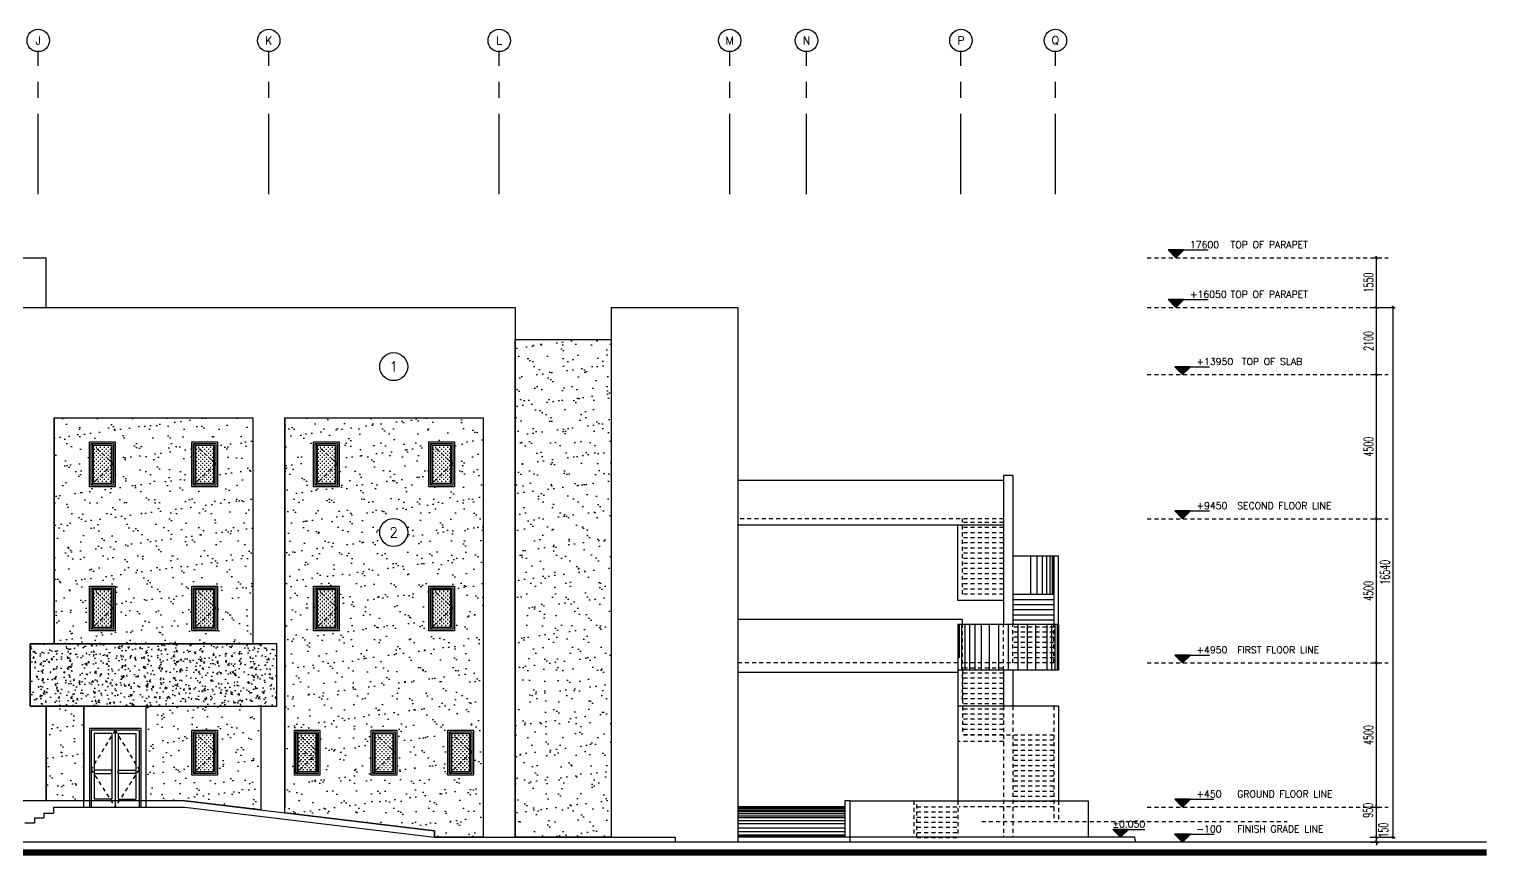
# Model space of a CAD drawing. Extents: x 417563 to 417775, y 43368 to 43436.
# Drawn here: x 417619.31 to 417664.94, y 43371.92 to 43397.72 of the extents above; entities that cross this region are included whole.
import ezdxf
from ezdxf.enums import TextEntityAlignment as Align

# ---------------------------------------------------------------- set-up
doc = ezdxf.new("R2010")
doc.units = 0
doc.header["$MEASUREMENT"] = 0
doc.header["$PDMODE"] = 3
doc.header["$PDSIZE"] = 0.1
doc.linetypes.add('CENTERX2', pattern=[4, 2.5, -0.5, 0.5, -0.5])
doc.linetypes.add('HIDDEN2', pattern=[0.1875, 0.125, -0.0625])
doc.layers.get('0').update_dxf_attribs({"linetype": 'CONTINUOUS'})
doc.layers.get('DEFPOINTS').update_dxf_attribs({"linetype": 'CONTINUOUS'})
for name, color, linetype in [('AX-CR', 2, 'CONTINUOUS'), ('AX-TXT', 2, 'CONTINUOUS'), ('AXES', 11, 'CENTERX2'), ('DIM-OUT', 4, 'CONTINUOUS'), ('DOOR', 7, 'CONTINUOUS'), ('EL', 2, 'CONTINUOUS'), ('EL-LEVS', 4, 'CONTINUOUS'), ('EL-LEVT', 4, 'CONTINUOUS'), ('HAT', 11, 'CONTINUOUS'), ('HATCH', 4, 'CONTINUOUS'), ('ROOF', 7, 'CONTINUOUS'), ('WALL', 2, 'CONTINUOUS'), ('WIN', 4, 'CONTINUOUS')]:
    doc.layers.add(name, color=color, linetype=linetype)
doc.styles.add('ROMANS', font='ROMANS.shx', dxfattribs={"width": 0.6})
doc.styles.add('S', font='ROMANS.SHX')
doc.dimstyles.new('STANDARD in', dxfattribs={"dimtxt": 0.3, "dimasz": 0.1, "dimexe": 0.07, "dimexo": 0.05, "dimgap": 0.1, "dimtad": 1, "dimdec": 0, "dimlfac": 1000, "dimzin": 0, "dimdsep": 46, "dimtxsty": 'ROMANS', "dimblk": 'ARCHTICK', "dimcen": 0.05, "dimdle": 0.05, "dimclrd": 4, "dimclre": 4, "dimclrt": 2, "dimadec": 0, "dimazin": 0, "dimtfac": 1, "dimtdec": 0, "dimtmove": 2, "dimatfit": 3, "dimldrblk": 'ARCHTICK', "dimfxl": 0, "dimtolj": 1, "dimtzin": 0, "dimarcsym": 0})
pattern_1 = [(37.5, (0, 0), (-0.02204767534, 0.67438831915), [0, -0.532, 0, -0.595, 0, -0.56875]), (7.5, (0, 0), (0.6194218468, 0.9877511228), [0, -0.287, 0, -0.4795, 0, -0.18375]), (327.5, (-0.4305, 0), (1.0899496516, 0.0019806687), [0, -0.175, 0, -0.63, 0, -0.8225]), (317.5, (-0.4305, 0), (1.0521443116, 0.3071864477), [0, -0.0875, 0, -0.413, 0, -0.4725])]

# ---------------------------------------------------------------- blocks, each defined once
blk = doc.blocks.new('AXR')
at = {"layer": 'AX-CR'}
blk.add_circle((350, 0), 350, dxfattribs=at)
at = {"layer": 'AX-TXT', "style": 'ROMANS'}
blk.add_attdef('AX', text='', height=250, dxfattribs=at).set_placement((350, 0), align=Align.MIDDLE)
blk = doc.blocks.new('EL-LEV1')
at = {"layer": 'EL-LEVS'}
blk.add_lwpolyline([(0, 0), (300, 300), (-300, 300)], close=True, dxfattribs=at)
blk.add_solid([(-300, 300), (300, 300), (0, 0)], dxfattribs=at)
at = {"layer": 'EL-LEVT', "style": 'S'}
for tag, p in [('+0000', (534, 369)), ('ELEVATION', (2089, 369))]:
    blk.add_attdef(tag, p, '', height=260, dxfattribs=at)
blk = doc.blocks.new('_ARCHTICK')
at = {"color": 0, "linetype": 'ByBlock', "const_width": 0.15}
blk.add_lwpolyline([(-0.5, -0.5), (0.5, 0.5)], dxfattribs=at)
blk = doc.blocks.new('*D15')
at = {"layer": 'DEFPOINTS', "color": 0}
for p in [(417661.17, 43372.499), (417661.17, 43372.349), (417661.399, 43372.499)]:
    blk.add_point(p, dxfattribs=at)
at = {"layer": 'DIM-OUT', "color": 4, "lineweight": -2}
for p, q in [((417661.399, 43372.499), (417661.399, 43372.599)), ((417661.22, 43372.499), (417661.469, 43372.499)), ((417661.22, 43372.349), (417661.469, 43372.349)), ((417661.399, 43372.349), (417661.399, 43372.499)), ((417661.399, 43372.349), (417661.399, 43372.249))]:
    blk.add_line(p, q, dxfattribs=at)
at = {"layer": 'DIM-OUT', "color": 4, "lineweight": -2, "xscale": 0.1, "yscale": 0.1, "zscale": 0.1}
for p, rotation in [((417661.399, 43372.499), 270), ((417661.399, 43372.349), 90)]:
    blk.add_blockref('_ARCHTICK', p, dxfattribs=dict(at, rotation=rotation))
at = {"layer": 'DIM-OUT', "color": 2, "insert": (417661.613, 43372.719), "char_height": 0.3, "attachment_point": 5, "rotation": 90, "style": 'ROMANS'}
blk.add_mtext('\\A1;150', dxfattribs=at)
blk = doc.blocks.new('*D16')
at = {"layer": 'DEFPOINTS', "color": 0}
for p in [(417661.17, 43373.439), (417661.399, 43373.439), (417661.17, 43372.499)]:
    blk.add_point(p, dxfattribs=at)
at = {"layer": 'DIM-OUT', "color": 4, "lineweight": -2}
for p, q in [((417661.399, 43372.449), (417661.399, 43373.489)), ((417661.22, 43373.439), (417661.469, 43373.439)), ((417661.22, 43372.499), (417661.469, 43372.499))]:
    blk.add_line(p, q, dxfattribs=at)
at = {"layer": 'DIM-OUT', "color": 4, "lineweight": -2, "xscale": 0.1, "yscale": 0.1, "zscale": 0.1}
for p, rotation in [((417661.399, 43373.439), 90), ((417661.399, 43372.499), 270)]:
    blk.add_blockref('_ARCHTICK', p, dxfattribs=dict(at, rotation=rotation))
at = {"layer": 'DIM-OUT', "color": 2, "insert": (417661.133, 43373.34), "char_height": 0.3, "attachment_point": 5, "rotation": 90, "style": 'ROMANS'}
blk.add_mtext('\\A1;950', dxfattribs=at)
blk = doc.blocks.new('*D17')
at = {"layer": 'DEFPOINTS', "color": 0}
for p in [(417661.17, 43377.939), (417661.399, 43377.939), (417661.17, 43373.439)]:
    blk.add_point(p, dxfattribs=at)
at = {"layer": 'DIM-OUT', "color": 4, "lineweight": -2}
for p, q in [((417661.22, 43377.939), (417661.469, 43377.939)), ((417661.399, 43373.389), (417661.399, 43377.989)), ((417661.22, 43373.439), (417661.469, 43373.439))]:
    blk.add_line(p, q, dxfattribs=at)
at = {"layer": 'DIM-OUT', "color": 4, "lineweight": -2, "xscale": 0.1, "yscale": 0.1, "zscale": 0.1}
for p, rotation in [((417661.399, 43377.939), 90), ((417661.399, 43373.439), 270)]:
    blk.add_blockref('_ARCHTICK', p, dxfattribs=dict(at, rotation=rotation))
at = {"layer": 'DIM-OUT', "color": 2, "insert": (417661.149, 43375.689), "char_height": 0.3, "attachment_point": 5, "rotation": 90, "style": 'ROMANS'}
blk.add_mtext('\\A1;4500', dxfattribs=at)
blk = doc.blocks.new('*D18')
at = {"layer": 'DEFPOINTS', "color": 0}
for p in [(417661.17, 43382.439), (417661.399, 43382.439), (417661.17, 43377.939)]:
    blk.add_point(p, dxfattribs=at)
at = {"layer": 'DIM-OUT', "color": 4, "lineweight": -2}
for p, q in [((417661.22, 43382.439), (417661.469, 43382.439)), ((417661.399, 43377.889), (417661.399, 43382.489)), ((417661.22, 43377.939), (417661.469, 43377.939))]:
    blk.add_line(p, q, dxfattribs=at)
at = {"layer": 'DIM-OUT', "color": 4, "lineweight": -2, "xscale": 0.1, "yscale": 0.1, "zscale": 0.1}
for p, rotation in [((417661.399, 43382.439), 90), ((417661.399, 43377.939), 270)]:
    blk.add_blockref('_ARCHTICK', p, dxfattribs=dict(at, rotation=rotation))
at = {"layer": 'DIM-OUT', "color": 2, "insert": (417661.149, 43380.189), "char_height": 0.3, "attachment_point": 5, "rotation": 90, "style": 'ROMANS'}
blk.add_mtext('\\A1;4500', dxfattribs=at)
blk = doc.blocks.new('*D19')
at = {"layer": 'DEFPOINTS', "color": 0}
for p in [(417661.17, 43386.939), (417661.399, 43386.939), (417661.17, 43382.439)]:
    blk.add_point(p, dxfattribs=at)
at = {"layer": 'DIM-OUT', "color": 4, "lineweight": -2}
for p, q in [((417661.22, 43386.939), (417661.469, 43386.939)), ((417661.399, 43382.389), (417661.399, 43386.989)), ((417661.22, 43382.439), (417661.469, 43382.439))]:
    blk.add_line(p, q, dxfattribs=at)
at = {"layer": 'DIM-OUT', "color": 4, "lineweight": -2, "xscale": 0.1, "yscale": 0.1, "zscale": 0.1}
for p, rotation in [((417661.399, 43386.939), 90), ((417661.399, 43382.439), 270)]:
    blk.add_blockref('_ARCHTICK', p, dxfattribs=dict(at, rotation=rotation))
at = {"layer": 'DIM-OUT', "color": 2, "insert": (417661.149, 43384.689), "char_height": 0.3, "attachment_point": 5, "rotation": 90, "style": 'ROMANS'}
blk.add_mtext('\\A1;4500', dxfattribs=at)
blk = doc.blocks.new('*D20')
at = {"layer": 'DEFPOINTS', "color": 0}
for p in [(417661.17, 43389.039), (417661.399, 43389.039), (417661.17, 43386.939)]:
    blk.add_point(p, dxfattribs=at)
at = {"layer": 'DIM-OUT', "color": 4, "lineweight": -2}
for p, q in [((417661.22, 43389.039), (417661.469, 43389.039)), ((417661.399, 43386.889), (417661.399, 43389.089)), ((417661.22, 43386.939), (417661.469, 43386.939))]:
    blk.add_line(p, q, dxfattribs=at)
at = {"layer": 'DIM-OUT', "color": 4, "lineweight": -2, "xscale": 0.1, "yscale": 0.1, "zscale": 0.1}
for p, rotation in [((417661.399, 43389.039), 90), ((417661.399, 43386.939), 270)]:
    blk.add_blockref('_ARCHTICK', p, dxfattribs=dict(at, rotation=rotation))
at = {"layer": 'DIM-OUT', "color": 2, "insert": (417661.149, 43387.989), "char_height": 0.3, "attachment_point": 5, "rotation": 90, "style": 'ROMANS'}
blk.add_mtext('\\A1;2100', dxfattribs=at)
blk = doc.blocks.new('*D21')
at = {"layer": 'DEFPOINTS', "color": 0}
for p in [(417661.17, 43390.589), (417661.399, 43390.589), (417661.17, 43389.039)]:
    blk.add_point(p, dxfattribs=at)
at = {"layer": 'DIM-OUT', "color": 4, "lineweight": -2}
for p, q in [((417661.22, 43390.589), (417661.469, 43390.589)), ((417661.399, 43388.989), (417661.399, 43390.639)), ((417661.22, 43389.039), (417661.469, 43389.039))]:
    blk.add_line(p, q, dxfattribs=at)
at = {"layer": 'DIM-OUT', "color": 4, "lineweight": -2, "xscale": 0.1, "yscale": 0.1, "zscale": 0.1}
for p, rotation in [((417661.399, 43390.589), 90), ((417661.399, 43389.039), 270)]:
    blk.add_blockref('_ARCHTICK', p, dxfattribs=dict(at, rotation=rotation))
at = {"layer": 'DIM-OUT', "color": 2, "insert": (417661.149, 43389.814), "char_height": 0.3, "attachment_point": 5, "rotation": 90, "style": 'ROMANS'}
blk.add_mtext('\\A1;1550', dxfattribs=at)
blk = doc.blocks.new('*D22')
at = {"layer": 'DEFPOINTS', "color": 0}
for p in [(417661.143, 43389.039), (417661.143, 43372.499), (417661.914, 43372.499)]:
    blk.add_point(p, dxfattribs=at)
at = {"layer": 'DIM-OUT', "color": 4, "lineweight": -2}
for p, q in [((417661.193, 43389.039), (417661.984, 43389.039)), ((417661.914, 43389.089), (417661.914, 43372.449)), ((417661.193, 43372.499), (417661.984, 43372.499))]:
    blk.add_line(p, q, dxfattribs=at)
at = {"layer": 'DIM-OUT', "color": 4, "lineweight": -2, "xscale": 0.1, "yscale": 0.1, "zscale": 0.1}
for p, rotation in [((417661.914, 43389.039), 90), ((417661.914, 43372.499), 270)]:
    blk.add_blockref('_ARCHTICK', p, dxfattribs=dict(at, rotation=rotation))
at = {"layer": 'DIM-OUT', "color": 2, "insert": (417661.664, 43380.769), "char_height": 0.3, "attachment_point": 5, "rotation": 90, "style": 'ROMANS'}
blk.add_mtext('\\A1;16540', dxfattribs=at)

msp = doc.modelspace()

# ---------------------------------------------------------------- hatches: boundary and pattern name
at = {"layer": 'HAT'}
h = msp.add_hatch(dxfattribs=at)
h.set_pattern_fill('CROSS', color=256, scale=0.25, style=0)
h.set_pattern_definition([(0, (25.643144, -38.829564), (0.0625, 0.0625), [0.03125, -0.09375]), (90, (25.65877, -38.84519), (-0.0625, 0.0625), [0.03125, -0.09375])])
h.paths.add_polyline_path([(417621.8786, 43384.7248), (417621.3069, 43384.7248), (417621.3069, 43383.5531), (417621.8786, 43383.5531)])
h = msp.add_hatch(dxfattribs=at)
h.set_pattern_fill('CROSS', color=256, scale=0.25, style=0)
h.set_pattern_definition([(0, (28.843144, -38.829564), (0.0625, 0.0625), [0.03125, -0.09375]), (90, (28.85877, -38.84519), (-0.0625, 0.0625), [0.03125, -0.09375])])
h.paths.add_polyline_path([(417625.0786, 43384.7248), (417624.5069, 43384.7248), (417624.5069, 43383.5531), (417625.0786, 43383.5531)])
h = msp.add_hatch(dxfattribs=at)
h.set_pattern_fill('CROSS', color=256, scale=0.25, style=0)
h.set_pattern_definition([(0, (32.643144, -38.829564), (0.0625, 0.0625), [0.03125, -0.09375]), (90, (32.65877, -38.84519), (-0.0625, 0.0625), [0.03125, -0.09375])])
h.paths.add_polyline_path([(417628.8786, 43384.7248), (417628.3069, 43384.7248), (417628.3069, 43383.5531), (417628.8786, 43383.5531)])
h = msp.add_hatch(dxfattribs=at)
h.set_pattern_fill('CROSS', color=256, scale=0.25, style=0)
h.set_pattern_definition([(0, (36.243144, -38.829564), (0.0625, 0.0625), [0.03125, -0.09375]), (90, (36.25877, -38.84519), (-0.0625, 0.0625), [0.03125, -0.09375])])
h.paths.add_polyline_path([(417632.4786, 43384.7248), (417631.9069, 43384.7248), (417631.9069, 43383.5531), (417632.4786, 43383.5531)])
h = msp.add_hatch(dxfattribs=at)
h.set_pattern_fill('CROSS', color=256, scale=0.25, style=0)
h.set_pattern_definition([(0, (25.643144, -43.329564), (0.0625, 0.0625), [0.03125, -0.09375]), (90, (25.65877, -43.34519), (-0.0625, 0.0625), [0.03125, -0.09375])])
h.paths.add_polyline_path([(417621.8786, 43380.2248), (417621.3069, 43380.2248), (417621.3069, 43379.0531), (417621.8786, 43379.0531)])
h = msp.add_hatch(dxfattribs=at)
h.set_pattern_fill('CROSS', color=256, scale=0.25, style=0)
h.set_pattern_definition([(0, (28.843144, -43.329564), (0.0625, 0.0625), [0.03125, -0.09375]), (90, (28.85877, -43.34519), (-0.0625, 0.0625), [0.03125, -0.09375])])
h.paths.add_polyline_path([(417625.0786, 43380.2248), (417624.5069, 43380.2248), (417624.5069, 43379.0531), (417625.0786, 43379.0531)])
h = msp.add_hatch(dxfattribs=at)
h.set_pattern_fill('CROSS', color=256, scale=0.25, style=0)
h.set_pattern_definition([(0, (32.643144, -43.329564), (0.0625, 0.0625), [0.03125, -0.09375]), (90, (32.65877, -43.34519), (-0.0625, 0.0625), [0.03125, -0.09375])])
h.paths.add_polyline_path([(417628.8786, 43380.2248), (417628.3069, 43380.2248), (417628.3069, 43379.0531), (417628.8786, 43379.0531)])
h = msp.add_hatch(dxfattribs=at)
h.set_pattern_fill('CROSS', color=256, scale=0.25, style=0)
h.set_pattern_definition([(0, (36.243144, -43.329564), (0.0625, 0.0625), [0.03125, -0.09375]), (90, (36.25877, -43.34519), (-0.0625, 0.0625), [0.03125, -0.09375])])
h.paths.add_polyline_path([(417632.4786, 43380.2248), (417631.9069, 43380.2248), (417631.9069, 43379.0531), (417632.4786, 43379.0531)])
h = msp.add_hatch(dxfattribs=at)
h.set_pattern_fill('CROSS', color=256, scale=0.25, style=0)
h.set_pattern_definition([(0, (28.843144, -47.829564), (0.0625, 0.0625), [0.03125, -0.09375]), (90, (28.85877, -47.84519), (-0.0625, 0.0625), [0.03125, -0.09375])])
h.paths.add_polyline_path([(417625.0786, 43375.7248), (417624.5069, 43375.7248), (417624.5069, 43374.5531), (417625.0786, 43374.5531)])
h = msp.add_hatch(dxfattribs=at)
h.set_pattern_fill('CROSS', color=256, scale=0.25, style=0)
h.set_pattern_definition([(0, (32.043144, -47.829564), (0.0625, 0.0625), [0.03125, -0.09375]), (90, (32.05877, -47.84519), (-0.0625, 0.0625), [0.03125, -0.09375])])
h.paths.add_polyline_path([(417628.2786, 43375.7248), (417627.7069, 43375.7248), (417627.7069, 43374.5531), (417628.2786, 43374.5531)])
h = msp.add_hatch(dxfattribs=at)
h.set_pattern_fill('CROSS', color=256, scale=0.25, style=0)
h.set_pattern_definition([(0, (34.443144, -47.829564), (0.0625, 0.0625), [0.03125, -0.09375]), (90, (34.45877, -47.84519), (-0.0625, 0.0625), [0.03125, -0.09375])])
h.paths.add_polyline_path([(417630.6786, 43375.7248), (417630.1069, 43375.7248), (417630.1069, 43374.5531), (417630.6786, 43374.5531)])
h = msp.add_hatch(dxfattribs=at)
h.set_pattern_fill('CROSS', color=256, scale=0.25, style=0)
h.set_pattern_definition([(0, (36.843144, -47.829564), (0.0625, 0.0625), [0.03125, -0.09375]), (90, (36.85877, -47.84519), (-0.0625, 0.0625), [0.03125, -0.09375])])
h.paths.add_polyline_path([(417633.0786, 43375.7248), (417632.5069, 43375.7248), (417632.5069, 43374.5531), (417633.0786, 43374.5531)])
at = {"layer": 'HATCH'}
h = msp.add_hatch(dxfattribs=at)
h.set_pattern_fill('AR-SAND', color=256, scale=0.35, style=0)
h.set_pattern_definition(pattern_1)
h.paths.add_polyline_path([(417634.4927, 43388.039), (417637.4927, 43388.039), (417637.4927, 43372.499), (417634.4927, 43372.499)])
h = msp.add_hatch(dxfattribs=at)
h.set_pattern_fill('AR-SAND', color=256, scale=0.35, style=0)
h.set_pattern_definition(pattern_1)
h.paths.add_polyline_path([(417620.0927, 43385.589), (417626.2927, 43385.589), (417626.2927, 43378.539), (417620.0927, 43378.539)])
h.paths.add_polyline_path([(417624.3927, 43380.339), (417625.1927, 43380.339), (417625.1927, 43378.939), (417624.3927, 43378.939)], flags=16)
h.paths.add_polyline_path([(417624.3927, 43384.839), (417625.1927, 43384.839), (417625.1927, 43383.439), (417624.3927, 43383.439)], flags=16)
h.paths.add_polyline_path([(417621.1927, 43384.839), (417621.9927, 43384.839), (417621.9927, 43383.439), (417621.1927, 43383.439)], flags=16)
h.paths.add_polyline_path([(417621.1927, 43380.339), (417621.9927, 43380.339), (417621.9927, 43378.939), (417621.1927, 43378.939)], flags=16)
h = msp.add_hatch(dxfattribs=at)
h.set_pattern_fill('AR-SAND', color=256, scale=0.35, style=0)
h.set_pattern_definition(pattern_1)
h.paths.add_polyline_path([(417627.2927, 43385.589), (417633.4927, 43385.589), (417633.4927, 43372.499), (417631.9677, 43372.499), (417631.9677, 43372.6995), (417627.2927, 43373.2633)])
h.paths.add_polyline_path([(417632.3927, 43375.839), (417633.1927, 43375.839), (417633.1927, 43374.439), (417632.3927, 43374.439)], flags=16)
h.paths.add_polyline_path([(417629.9927, 43375.839), (417630.7927, 43375.839), (417630.7927, 43374.439), (417629.9927, 43374.439)], flags=16)
h.paths.add_polyline_path([(417628.2786, 43375.7248), (417627.7069, 43375.7248), (417627.7069, 43374.5531), (417628.2786, 43374.5531)], flags=0)
h.paths.add_polyline_path([(417627.5927, 43375.839), (417628.3927, 43375.839), (417628.3927, 43374.439), (417627.5927, 43374.439)], flags=16)
h.paths.add_polyline_path([(417628.1927, 43380.339), (417628.9927, 43380.339), (417628.9927, 43378.939), (417628.1927, 43378.939)], flags=16)
h.paths.add_polyline_path([(417631.7927, 43380.339), (417632.5927, 43380.339), (417632.5927, 43378.939), (417631.7927, 43378.939)], flags=16)
h.paths.add_polyline_path([(417631.7927, 43384.839), (417632.5927, 43384.839), (417632.5927, 43383.439), (417631.7927, 43383.439)], flags=16)
h.paths.add_polyline_path([(417628.1927, 43384.839), (417628.9927, 43384.839), (417628.9927, 43383.439), (417628.1927, 43383.439)], flags=16)
edge = h.paths.add_edge_path(flags=16)
edge.add_ellipse((417630.6969, 43382.0131), major_axis=(0.3094, 0.3094), ratio=1, start_angle=0, end_angle=360)
h.paths.add_polyline_path([(417630.5147, 43381.7787), (417630.8792, 43381.7787), (417630.8792, 43382.2475), (417630.5147, 43382.2475)], flags=8)
h = msp.add_hatch(dxfattribs=at)
h.set_pattern_fill('AR-CONC', color=256, scale=0.08, style=0)
h.set_pattern_definition([(50, (0, 0), (0.5738081461, -0.050201708), [0.06, -0.66]), (355, (0, 0), (-0.1110010669, 0.601753707), [0.048, -0.528]), (100.4514, (0.0478, -0.0042), (0.4628075054, 0.55155163365), [0.050992152, -0.5609136896]), (46.1842, (0, 0.16), (0.8537928389, -0.1324152115), [0.09, -0.99]), (96.6356, (0.07115, 0.149), (0.7477301644, 0.7792942967), [0.0764882304, -0.8413704]), (351.1842, (0, 0.16), (0.7477295561, 0.7792948807), [0.072, -0.792]), (21, (0.08, 0.12), (0.4775256417, -0.32209511253), [0.06, -0.66]), (326, (0.08, 0.12), (0.1946522655, 0.580120036), [0.048, -0.528]), (71.4514, (0.1198, 0.09316), (0.6721781029, 0.2580243974), [0.050992152, -0.5609136896]), (37.5, (0, 0), (0.00972788425, 0.26631508307), [0, -0.5216, 0, -0.536, 0, -0.53]), (7.5, (0, 0), (0.21045562995, 0.3155293695), [0, -0.3056, 0, -0.5096, 0, -0.202]), (327.5, (-0.1784, 0), (0.42705794894, -0.01804389739), [0, -0.2, 0, -0.624, 0, -0.828]), (317.5, (-0.2584, 0), (0.46654893547, 0.08008398587), [0, -0.26, 0, -0.4144, 0, -0.588])])
h.paths.add_polyline_path([(417627.0427, 43378.539), (417619.3427, 43378.539), (417619.3427, 43376.589), (417627.0427, 43376.589)])
h = msp.add_hatch(dxfattribs=at)
h.set_pattern_fill('AR-SAND', color=256, scale=0.35, style=0)
h.set_pattern_definition(pattern_1)
h.paths.add_polyline_path([(417619.8427, 43376.589), (417621.0177, 43376.589), (417621.0177, 43373.639), (417619.8427, 43373.639)])
h = msp.add_hatch(dxfattribs=at)
h.set_pattern_fill('AR-SAND', color=256, scale=0.35, style=0)
h.set_pattern_definition(pattern_1)
h.paths.add_polyline_path([(417622.9677, 43376.589), (417626.5427, 43376.589), (417626.5427, 43373.3538), (417624.1831, 43373.6384), (417622.9677, 43373.6384)])
h.paths.add_polyline_path([(417624.3927, 43375.839), (417625.1927, 43375.839), (417625.1927, 43374.439), (417624.3927, 43374.439)], flags=16)

# ---------------------------------------------------------------- linework, layer by layer
for p, q in [((417649.7427, 43383.639), (417641.4427, 43383.639)), ((417649.7427, 43382.239), (417641.4427, 43382.239)), ((417648.3177, 43379.8839), (417648.3177, 43382.239)), ((417650.0427, 43381.2848), (417651.3177, 43381.2848)), ((417651.3177, 43381.2848), (417651.3177, 43379.139)), ((417651.3177, 43381.2848), (417651.4677, 43381.2848)), ((417651.4677, 43379.139), (417651.4677, 43381.2848)), ((417649.7427, 43379.8839), (417648.3177, 43379.8839)), ((417648.4677, 43379.2922), (417641.4427, 43379.2922)), ((417648.4677, 43379.139), (417648.4677, 43379.2922)), ((417648.3177, 43377.639), (417641.4427, 43377.639)), ((417648.3177, 43377.7084), (417648.3177, 43376.589)), ((417651.4677, 43376.589), (417648.3177, 43376.589)), ((417644.9427, 43373.639), (417652.3927, 43373.639)), ((417652.3927, 43373.639), (417652.3927, 43372.499)), ((417644.7927, 43373.449), (417641.4427, 43373.449))]:
    msp.add_line(p, q)
at = {"color": 11, "linetype": 'HIDDEN2'}
for p, q in [((417649.7427, 43382.439), (417641.4427, 43382.439)), ((417648.4677, 43380.0839), (417648.4677, 43382.439)), ((417649.7427, 43382.3239), (417648.4677, 43382.3239)), ((417649.7427, 43382.1639), (417648.4677, 43382.1639)), ((417649.7427, 43382.0039), (417648.4677, 43382.0039)), ((417649.7427, 43381.8439), (417648.4677, 43381.8439)), ((417649.7427, 43381.6839), (417648.4677, 43381.6839)), ((417649.7427, 43381.5239), (417648.4677, 43381.5239)), ((417649.7427, 43381.3639), (417648.4677, 43381.3639)), ((417649.7427, 43381.2039), (417648.4677, 43381.2039)), ((417649.7427, 43381.0439), (417648.4677, 43381.0439)), ((417649.7427, 43380.8839), (417648.4677, 43380.8839)), ((417649.7427, 43380.7239), (417648.4677, 43380.7239)), ((417649.7427, 43380.5639), (417648.4677, 43380.5639)), ((417649.7427, 43380.4039), (417648.4677, 43380.4039)), ((417649.7427, 43380.2439), (417648.4677, 43380.2439)), ((417649.7427, 43380.0839), (417648.4677, 43380.0839)), ((417648.4677, 43376.7839), (417648.4677, 43379.139)), ((417649.7427, 43377.7084), (417649.7427, 43379.139)), ((417650.0427, 43377.939), (417650.0427, 43379.139)), ((417651.3177, 43379.059), (417650.0427, 43379.059)), ((417651.3177, 43377.939), (417651.3177, 43379.139)), ((417651.3177, 43378.899), (417650.0427, 43378.899)), ((417651.3177, 43378.739), (417650.0427, 43378.739)), ((417651.3177, 43378.739), (417650.0427, 43378.739)), ((417651.3177, 43378.739), (417650.0427, 43378.739)), ((417651.3177, 43378.579), (417650.0427, 43378.579)), ((417651.3177, 43378.419), (417650.0427, 43378.419)), ((417651.3177, 43378.259), (417650.0427, 43378.259)), ((417651.3177, 43378.099), (417650.0427, 43378.099)), ((417648.3177, 43377.939), (417641.4427, 43377.939)), ((417651.3177, 43377.939), (417648.4677, 43377.939)), ((417649.7427, 43377.779), (417648.4677, 43377.779)), ((417648.4677, 43377.7084), (417648.4677, 43375.689)), ((417649.7427, 43377.619), (417648.4677, 43377.619)), ((417649.7427, 43377.459), (417648.4677, 43377.459)), ((417649.7427, 43377.299), (417648.4677, 43377.299)), ((417649.7427, 43377.139), (417648.4677, 43377.139)), ((417649.7427, 43376.979), (417648.4677, 43376.979)), ((417649.7427, 43376.819), (417648.4677, 43376.819)), ((417649.7427, 43376.659), (417648.4677, 43376.659)), ((417649.7427, 43376.499), (417648.4677, 43376.499)), ((417649.7427, 43376.339), (417648.4677, 43376.339)), ((417649.7427, 43376.589), (417649.7427, 43372.499)), ((417650.0427, 43376.589), (417650.0427, 43372.499)), ((417651.3177, 43376.589), (417651.3177, 43372.989)), ((417649.7427, 43376.179), (417648.4677, 43376.179)), ((417649.7427, 43376.019), (417648.4677, 43376.019)), ((417649.7427, 43375.859), (417648.4677, 43375.859)), ((417649.7427, 43375.489), (417648.3177, 43375.489)), ((417649.7427, 43375.699), (417648.4677, 43375.699)), ((417651.3177, 43375.689), (417648.4677, 43375.689)), ((417651.3177, 43375.529), (417650.0427, 43375.529)), ((417651.3177, 43375.369), (417650.0427, 43375.369)), ((417651.3177, 43375.209), (417650.0427, 43375.209)), ((417651.3177, 43375.049), (417650.0427, 43375.049)), ((417651.3177, 43374.889), (417650.0427, 43374.889)), ((417651.3177, 43374.729), (417650.0427, 43374.729)), ((417651.3177, 43374.569), (417650.0427, 43374.569)), ((417651.3177, 43374.409), (417650.0427, 43374.409)), ((417651.3177, 43374.249), (417650.0427, 43374.249)), ((417651.3177, 43374.089), (417650.0427, 43374.089)), ((417651.3177, 43373.929), (417650.0427, 43373.929)), ((417646.9427, 43373.639), (417646.9427, 43372.499)), ((417647.0427, 43372.499), (417647.0427, 43373.639)), ((417648.3177, 43373.639), (417648.3177, 43372.499)), ((417651.3177, 43373.769), (417650.0427, 43373.769)), ((417651.3177, 43373.609), (417650.0427, 43373.609)), ((417651.4677, 43373.639), (417651.4677, 43372.989)), ((417647.0427, 43373.449), (417648.3177, 43373.449)), ((417647.0427, 43373.289), (417648.3177, 43373.289)), ((417647.0427, 43373.129), (417648.3177, 43373.129)), ((417651.3177, 43373.449), (417648.3627, 43373.449)), ((417647.0427, 43372.969), (417648.3177, 43372.969)), ((417647.0427, 43372.809), (417648.3177, 43372.809)), ((417647.0427, 43372.649), (417648.3177, 43372.649)), ((417647.0427, 43372.489), (417648.3177, 43372.489))]:
    msp.add_line(p, q, dxfattribs=at)
at = {"layer": 'AXES'}
for p, q in [((417619.5927, 43392.5747), (417619.5927, 43397.0204)), ((417626.7927, 43392.5747), (417626.7927, 43397.0204)), ((417633.9927, 43392.5747), (417633.9927, 43397.0204)), ((417641.1927, 43392.5747), (417641.1927, 43397.0204)), ((417643.5927, 43392.5747), (417643.5927, 43397.0204)), ((417648.4177, 43392.5747), (417648.4177, 43397.0204)), ((417651.3677, 43392.5747), (417651.3677, 43397.0204))]:
    msp.add_line(p, q, dxfattribs=at)
at = {"layer": 'DOOR'}
for p, q in [((417621.1932, 43375.8889), (417621.1932, 43373.439)), ((417622.7932, 43375.8889), (417621.1932, 43375.8889)), ((417621.2432, 43375.8389), (417621.2432, 43373.439)), ((417622.7432, 43375.8389), (417621.2432, 43375.8389)), ((417621.9932, 43375.8389), (417621.9932, 43373.439)), ((417622.7432, 43375.8389), (417622.7432, 43373.439)), ((417622.7932, 43375.8889), (417622.7932, 43373.439)), ((417621.3432, 43375.7389), (417621.3432, 43373.689)), ((417621.8932, 43375.7389), (417621.3432, 43375.7389)), ((417621.8932, 43375.7389), (417621.8932, 43373.689)), ((417622.0932, 43375.7389), (417622.0932, 43373.689)), ((417622.0932, 43375.7389), (417622.6432, 43375.7389)), ((417622.6432, 43375.7389), (417622.6432, 43373.689)), ((417621.8932, 43373.689), (417621.3432, 43373.689)), ((417622.0932, 43373.689), (417622.6432, 43373.689))]:
    msp.add_line(p, q, dxfattribs=at)
at = {"layer": 'DOOR', "linetype": 'HIDDEN2'}
for p, q in [((417621.9932, 43375.8389), (417621.2432, 43374.6139)), ((417621.9932, 43375.8389), (417622.7432, 43374.6139)), ((417621.2432, 43374.6139), (417621.9932, 43373.439)), ((417622.7432, 43374.6139), (417621.9932, 43373.439))]:
    msp.add_line(p, q, dxfattribs=at)
at = {"layer": 'DOOR', "color": 4}
for points in [[(417621.3432, 43374.489), (417621.8932, 43374.489), (417621.8932, 43374.589), (417621.3432, 43374.589)], [(417622.6432, 43374.489), (417622.0932, 43374.489), (417622.0932, 43374.589), (417622.6432, 43374.589)]]:
    msp.add_lwpolyline(points, close=True, dxfattribs=at)
at = {"layer": 'EL', "color": 6}
for p, q in [((417619.0927, 43389.039), (417634.4927, 43389.039)), ((417634.4927, 43389.039), (417634.4927, 43372.499)), ((417637.4927, 43389.039), (417637.4927, 43372.499)), ((417637.4927, 43389.039), (417641.4427, 43389.039)), ((417641.4427, 43389.039), (417641.4427, 43372.349)), ((417620.0927, 43385.589), (417626.2927, 43385.589)), ((417620.0927, 43385.589), (417620.0927, 43378.539)), ((417626.2927, 43385.589), (417626.2927, 43378.539)), ((417627.2927, 43385.589), (417633.4927, 43385.589)), ((417627.2927, 43385.589), (417627.2927, 43373.4184)), ((417633.4927, 43385.589), (417633.4927, 43372.499)), ((417619.8427, 43376.589), (417619.8427, 43373.639)), ((417626.5427, 43376.589), (417626.5427, 43373.3538)), ((417644.7927, 43373.639), (417644.7927, 43372.499)), ((417644.9427, 43373.639), (417644.7927, 43373.639)), ((417644.9427, 43373.639), (417644.9427, 43372.349))]:
    msp.add_line(p, q, dxfattribs=at)
at = {"layer": 'EL', "color": 4}
for p, q in [((417650.0427, 43380.0839), (417651.3177, 43380.0839)), ((417650.0427, 43379.9239), (417651.3177, 43379.9239)), ((417650.0427, 43379.7639), (417651.3177, 43379.7639)), ((417650.0427, 43379.6039), (417651.3177, 43379.6039)), ((417650.0427, 43379.4439), (417651.3177, 43379.4439)), ((417650.0427, 43379.2839), (417651.3177, 43379.2839))]:
    msp.add_line(p, q, dxfattribs=at)
at = {"layer": 'EL'}
for p, q in [((417648.3177, 43379.139), (417648.3177, 43377.7084)), ((417651.4677, 43379.139), (417648.3177, 43379.139)), ((417651.4677, 43379.139), (417651.4677, 43377.7084)), ((417651.4677, 43377.7084), (417648.3177, 43377.7084)), ((417639.4927, 43372.499), (417639.4927, 43372.349))]:
    msp.add_line(p, q, dxfattribs=at)
at = {"layer": 'EL', "color": 6}
for points in [[(417621.4927, 43376.589), (417619.3427, 43376.589), (417619.3427, 43378.539), (417621.4927, 43378.539)], [(417621.4927, 43376.589), (417627.0427, 43376.589), (417627.0427, 43378.539), (417621.4927, 43378.539)]]:
    msp.add_lwpolyline(points, dxfattribs=at)
at = {"layer": 'EL', "color": 1}
msp.add_lwpolyline([(417627.0427, 43378.539), (417619.3427, 43378.539), (417619.3427, 43376.589), (417627.0427, 43376.589)], close=True, dxfattribs=at)
at = {"layer": 'EL-LEVS'}
for p, q in [((417655.3799, 43390.8342), (417656.137, 43390.8342)), ((417655.3799, 43389.2842), (417656.137, 43389.2842)), ((417655.5847, 43382.6842), (417656.178, 43382.6842)), ((417655.5847, 43378.1842), (417656.178, 43378.1842)), ((417655.5847, 43373.6842), (417656.3209, 43373.6842)), ((417653.6568, 43372.7442), (417654.1657, 43372.7442)), ((417655.584, 43372.5948), (417656.3244, 43372.5948))]:
    msp.add_line(p, q, dxfattribs=at)
at = {"layer": 'EL-LEVS', "color": 11, "linetype": 'HIDDEN2'}
for p, q in [((417654.2369, 43390.589), (417661.7674, 43390.589)), ((417654.2369, 43389.039), (417661.7674, 43389.039)), ((417654.2369, 43386.939), (417661.7674, 43386.939)), ((417654.2369, 43382.439), (417661.7674, 43382.439)), ((417654.2369, 43377.939), (417661.7674, 43377.939)), ((417654.2369, 43373.439), (417661.7674, 43373.439)), ((417649.0645, 43372.989), (417658.6113, 43372.989))]:
    msp.add_line(p, q, dxfattribs=at)
at = {"layer": 'EL-LEVS', "color": 4}
msp.add_line((417655.5847, 43387.1842), (417656.178, 43387.1842), dxfattribs=at)
at = {"layer": 'HAT', "color": 11}
for p, q in [((417650.5914, 43381.2848), (417650.5914, 43380.0839)), ((417650.7869, 43381.2848), (417650.7869, 43380.0839)), ((417650.9546, 43381.2848), (417650.9546, 43380.0839)), ((417651.0942, 43381.2848), (417651.0942, 43380.0839)), ((417651.199, 43381.2848), (417651.199, 43380.0839)), ((417651.2689, 43381.2848), (417651.2689, 43380.0839)), ((417651.3038, 43381.2848), (417651.3038, 43380.0839)), ((417648.3317, 43379.139), (417648.3317, 43378.0987)), ((417648.3666, 43379.139), (417648.3666, 43378.0987)), ((417648.4365, 43379.139), (417648.4365, 43377.7084)), ((417648.5412, 43379.139), (417648.5412, 43377.7084)), ((417648.6809, 43379.139), (417648.6809, 43377.7084)), ((417648.8485, 43379.139), (417648.8485, 43377.7084)), ((417649.0441, 43379.139), (417649.0441, 43377.7084)), ((417649.3025, 43379.139), (417649.3025, 43377.7084)), ((417649.589, 43379.139), (417649.589, 43377.7084)), ((417649.8927, 43379.139), (417649.8927, 43377.7084)), ((417650.1965, 43379.139), (417650.1965, 43377.7084)), ((417650.483, 43379.139), (417650.483, 43377.7084)), ((417650.7414, 43379.139), (417650.7414, 43377.7084)), ((417651.1046, 43379.139), (417651.1046, 43377.7084)), ((417651.2442, 43379.139), (417651.2442, 43377.7084)), ((417651.349, 43379.139), (417651.349, 43377.7084)), ((417651.4189, 43379.139), (417651.4189, 43377.7084)), ((417651.4538, 43379.139), (417651.4538, 43377.7084)), ((417641.4427, 43373.4236), (417644.7927, 43373.4236)), ((417641.4427, 43373.3982), (417644.7927, 43373.3982)), ((417641.4427, 43373.3474), (417644.7927, 43373.3474)), ((417641.4427, 43373.2966), (417644.7927, 43373.2966)), ((417641.4427, 43373.2395), (417644.7927, 43373.2395)), ((417641.4427, 43373.1697), (417644.7927, 43373.1697)), ((417641.4427, 43373.1126), (417644.7927, 43373.1126)), ((417641.4427, 43373.0229), (417644.7927, 43373.0229)), ((417641.4427, 43372.9283), (417644.7927, 43372.9283)), ((417641.4427, 43372.7958), (417644.7927, 43372.7958)), ((417641.4427, 43372.6823), (417644.7927, 43372.6823)), ((417641.4427, 43372.5782), (417644.7927, 43372.5782)), ((417641.4427, 43372.5401), (417644.7927, 43372.5401))]:
    msp.add_line(p, q, dxfattribs=at)
at = {"layer": 'HATCH'}
for p, q in [((417631.9677, 43372.499), (417634.4927, 43372.499)), ((417631.9677, 43372.499), (417639.4927, 43372.499)), ((417653.8441, 43372.499), (417641.4427, 43372.499))]:
    msp.add_line(p, q, dxfattribs=at)
for points in [[(417634.4927, 43388.039), (417637.4927, 43388.039), (417637.4927, 43372.499), (417634.4927, 43372.499)], [(417620.0927, 43385.589), (417626.2927, 43385.589), (417626.2927, 43378.539), (417620.0927, 43378.539)], [(417627.2927, 43385.589), (417633.4927, 43385.589), (417633.4927, 43372.499), (417631.9677, 43372.499), (417631.9677, 43372.6995), (417627.2927, 43373.2633)], [(417619.8427, 43376.589), (417621.0177, 43376.589), (417621.0177, 43373.639), (417619.8427, 43373.639)], [(417622.9677, 43376.589), (417626.5427, 43376.589), (417626.5427, 43373.3538), (417624.1831, 43373.6384), (417622.9677, 43373.6384)]]:
    msp.add_lwpolyline(points, close=True, dxfattribs=at)
at = {"layer": 'ROOF'}
for p, q in [((417649.7427, 43377.7084), (417649.7427, 43376.589)), ((417650.0427, 43377.7084), (417650.0427, 43376.589))]:
    msp.add_line(p, q, dxfattribs=at)
at = {"layer": 'WALL'}
for p, q in [((417634.4927, 43388.039), (417637.4927, 43388.039)), ((417649.7427, 43383.789), (417649.7427, 43379.139)), ((417650.0427, 43383.789), (417649.7427, 43383.789)), ((417650.0427, 43383.789), (417650.0427, 43379.139)), ((417621.0177, 43373.439), (417621.0177, 43376.589)), ((417622.9677, 43373.439), (417622.9677, 43376.589)), ((417648.3177, 43376.589), (417648.3177, 43373.639)), ((417651.4677, 43376.589), (417651.4677, 43373.639))]:
    msp.add_line(p, q, dxfattribs=at)
at = {"layer": 'WALL', "color": 4}
for p, q in [((417619.8421, 43378.539), (417626.5427, 43378.539)), ((417624.1754, 43373.639), (417618.5721, 43373.639)), ((417664.8357, 43372.349), (417563.1216, 43372.349)), ((417653.8645, 43372.4172), (417653.8441, 43372.499)), ((417653.8645, 43372.4172), (417653.8645, 43372.349))]:
    msp.add_line(p, q, dxfattribs=at)
at = {"layer": 'WALL', "color": 4, "const_width": 0.2044}
msp.add_lwpolyline([(417664.8357, 43372.0221), (417563.1216, 43372.0221)], dxfattribs=at)
at = {"layer": 'WIN'}
for p, q in [((417613.2927, 43390.589), (417619.8427, 43390.589)), ((417619.8427, 43389.039), (417619.8427, 43390.589)), ((417624.1831, 43373.6384), (417631.9677, 43372.6995)), ((417619.4721, 43373.099), (417619.4721, 43372.949)), ((417619.4721, 43373.099), (417619.7721, 43373.099)), ((417619.7721, 43373.249), (417619.7721, 43373.099)), ((417619.7721, 43373.249), (417620.0721, 43373.249)), ((417620.0721, 43373.439), (417624.1677, 43373.439)), ((417620.0721, 43373.439), (417620.0721, 43373.249)), ((417624.1677, 43373.439), (417631.9677, 43372.499)), ((417619.1721, 43372.949), (417619.4721, 43372.949)), ((417631.9677, 43372.6995), (417631.9677, 43372.499))]:
    msp.add_line(p, q, dxfattribs=at)
at = {"layer": 'WIN', "linetype": 'HIDDEN2'}
for p, q in [((417621.2438, 43384.7879), (417621.9417, 43384.1542)), ((417624.4438, 43384.7879), (417625.1416, 43384.1542)), ((417628.2438, 43384.7879), (417628.9416, 43384.1542)), ((417631.8438, 43384.7879), (417632.5417, 43384.1542)), ((417621.9417, 43384.1542), (417621.2438, 43383.49)), ((417625.1416, 43384.1542), (417624.4438, 43383.49)), ((417628.9416, 43384.1542), (417628.2438, 43383.49)), ((417632.5417, 43384.1542), (417631.8438, 43383.49)), ((417621.2438, 43380.2879), (417621.9417, 43379.6542)), ((417624.4438, 43380.2879), (417625.1416, 43379.6542)), ((417628.2438, 43380.2879), (417628.9416, 43379.6542)), ((417631.8438, 43380.2879), (417632.5417, 43379.6542)), ((417621.9417, 43379.6542), (417621.2438, 43378.99)), ((417625.1416, 43379.6542), (417624.4438, 43378.99)), ((417628.9416, 43379.6542), (417628.2438, 43378.99)), ((417632.5417, 43379.6542), (417631.8438, 43378.99)), ((417624.4438, 43375.7879), (417625.1416, 43375.1542)), ((417627.6438, 43375.7879), (417628.3417, 43375.1542)), ((417630.0438, 43375.7879), (417630.7417, 43375.1542)), ((417632.4438, 43375.7879), (417633.1417, 43375.1542)), ((417625.1416, 43375.1542), (417624.4438, 43374.49)), ((417628.3417, 43375.1542), (417627.6438, 43374.49)), ((417630.7417, 43375.1542), (417630.0438, 43374.49)), ((417633.1417, 43375.1542), (417632.4438, 43374.49))]:
    msp.add_line(p, q, dxfattribs=at)
at = {"layer": 'WIN', "color": 4}
for points in [[(417621.1927, 43384.839), (417621.9927, 43384.839), (417621.9927, 43383.439), (417621.1927, 43383.439)], [(417624.3927, 43384.839), (417625.1927, 43384.839), (417625.1927, 43383.439), (417624.3927, 43383.439)], [(417628.1927, 43384.839), (417628.9927, 43384.839), (417628.9927, 43383.439), (417628.1927, 43383.439)], [(417631.7927, 43384.839), (417632.5927, 43384.839), (417632.5927, 43383.439), (417631.7927, 43383.439)], [(417621.1927, 43380.339), (417621.9927, 43380.339), (417621.9927, 43378.939), (417621.1927, 43378.939)], [(417624.3927, 43380.339), (417625.1927, 43380.339), (417625.1927, 43378.939), (417624.3927, 43378.939)], [(417628.1927, 43380.339), (417628.9927, 43380.339), (417628.9927, 43378.939), (417628.1927, 43378.939)], [(417631.7927, 43380.339), (417632.5927, 43380.339), (417632.5927, 43378.939), (417631.7927, 43378.939)], [(417624.3927, 43375.839), (417625.1927, 43375.839), (417625.1927, 43374.439), (417624.3927, 43374.439)], [(417627.5927, 43375.839), (417628.3927, 43375.839), (417628.3927, 43374.439), (417627.5927, 43374.439)], [(417629.9927, 43375.839), (417630.7927, 43375.839), (417630.7927, 43374.439), (417629.9927, 43374.439)], [(417632.3927, 43375.839), (417633.1927, 43375.839), (417633.1927, 43374.439), (417632.3927, 43374.439)]]:
    msp.add_lwpolyline(points, close=True, dxfattribs=at)
at = {"layer": 'WIN'}
for points in [[(417621.2438, 43384.7879), (417621.9417, 43384.7879), (417621.9417, 43383.49), (417621.2438, 43383.49)], [(417621.2949, 43384.7368), (417621.8906, 43384.7368), (417621.8906, 43383.5411), (417621.2949, 43383.5411)], [(417624.4438, 43384.7879), (417625.1416, 43384.7879), (417625.1416, 43383.49), (417624.4438, 43383.49)], [(417624.4949, 43384.7368), (417625.0906, 43384.7368), (417625.0906, 43383.5411), (417624.4949, 43383.5411)], [(417628.2438, 43384.7879), (417628.9416, 43384.7879), (417628.9416, 43383.49), (417628.2438, 43383.49)], [(417628.2949, 43384.7368), (417628.8906, 43384.7368), (417628.8906, 43383.5411), (417628.2949, 43383.5411)], [(417631.8438, 43384.7879), (417632.5417, 43384.7879), (417632.5417, 43383.49), (417631.8438, 43383.49)], [(417631.8949, 43384.7368), (417632.4906, 43384.7368), (417632.4906, 43383.5411), (417631.8949, 43383.5411)], [(417621.2438, 43380.2879), (417621.9417, 43380.2879), (417621.9417, 43378.99), (417621.2438, 43378.99)], [(417621.2949, 43380.2368), (417621.8906, 43380.2368), (417621.8906, 43379.0411), (417621.2949, 43379.0411)], [(417624.4438, 43380.2879), (417625.1416, 43380.2879), (417625.1416, 43378.99), (417624.4438, 43378.99)], [(417624.4949, 43380.2368), (417625.0906, 43380.2368), (417625.0906, 43379.0411), (417624.4949, 43379.0411)], [(417628.2438, 43380.2879), (417628.9416, 43380.2879), (417628.9416, 43378.99), (417628.2438, 43378.99)], [(417628.2949, 43380.2368), (417628.8906, 43380.2368), (417628.8906, 43379.0411), (417628.2949, 43379.0411)], [(417631.8438, 43380.2879), (417632.5417, 43380.2879), (417632.5417, 43378.99), (417631.8438, 43378.99)], [(417631.8949, 43380.2368), (417632.4906, 43380.2368), (417632.4906, 43379.0411), (417631.8949, 43379.0411)], [(417624.4438, 43375.7879), (417625.1416, 43375.7879), (417625.1416, 43374.49), (417624.4438, 43374.49)], [(417627.6438, 43375.7879), (417628.3417, 43375.7879), (417628.3417, 43374.49), (417627.6438, 43374.49)], [(417630.0438, 43375.7879), (417630.7417, 43375.7879), (417630.7417, 43374.49), (417630.0438, 43374.49)], [(417632.4438, 43375.7879), (417633.1417, 43375.7879), (417633.1417, 43374.49), (417632.4438, 43374.49)], [(417624.4949, 43375.7368), (417625.0906, 43375.7368), (417625.0906, 43374.5411), (417624.4949, 43374.5411)], [(417627.6949, 43375.7368), (417628.2906, 43375.7368), (417628.2906, 43374.5411), (417627.6949, 43374.5411)], [(417630.0949, 43375.7368), (417630.6906, 43375.7368), (417630.6906, 43374.5411), (417630.0949, 43374.5411)], [(417632.4949, 43375.7368), (417633.0906, 43375.7368), (417633.0906, 43374.5411), (417632.4949, 43374.5411)]]:
    msp.add_lwpolyline(points, close=True, dxfattribs=at)
at = {"layer": 'WIN', "color": 11}
for points in [[(417621.8786, 43384.7248), (417621.3069, 43384.7248), (417621.3069, 43383.5531), (417621.8786, 43383.5531)], [(417625.0786, 43384.7248), (417624.5069, 43384.7248), (417624.5069, 43383.5531), (417625.0786, 43383.5531)], [(417628.8786, 43384.7248), (417628.3069, 43384.7248), (417628.3069, 43383.5531), (417628.8786, 43383.5531)], [(417632.4786, 43384.7248), (417631.9069, 43384.7248), (417631.9069, 43383.5531), (417632.4786, 43383.5531)], [(417621.8786, 43380.2248), (417621.3069, 43380.2248), (417621.3069, 43379.0531), (417621.8786, 43379.0531)], [(417625.0786, 43380.2248), (417624.5069, 43380.2248), (417624.5069, 43379.0531), (417625.0786, 43379.0531)], [(417628.8786, 43380.2248), (417628.3069, 43380.2248), (417628.3069, 43379.0531), (417628.8786, 43379.0531)], [(417632.4786, 43380.2248), (417631.9069, 43380.2248), (417631.9069, 43379.0531), (417632.4786, 43379.0531)], [(417625.0786, 43375.7248), (417624.5069, 43375.7248), (417624.5069, 43374.5531), (417625.0786, 43374.5531)], [(417628.2786, 43375.7248), (417627.7069, 43375.7248), (417627.7069, 43374.5531), (417628.2786, 43374.5531)], [(417630.6786, 43375.7248), (417630.1069, 43375.7248), (417630.1069, 43374.5531), (417630.6786, 43374.5531)], [(417633.0786, 43375.7248), (417632.5069, 43375.7248), (417632.5069, 43374.5531), (417633.0786, 43374.5531)]]:
    msp.add_lwpolyline(points, close=True, dxfattribs=at)

# ---------------------------------------------------------------- block references
at = {"layer": 'AXES'}
for p, xscale, yscale, zscale, values in [((417619.2427, 43397.3704), 0.001000000047497451, 0.0009999999892897904, 0.001, {'AX': 'J'}), ((417626.4427, 43397.3704), 0.001000000047497451, 0.0009999999892897904, 0.001, {'AX': 'K'}), ((417633.6427, 43397.3704), 0.001000000047497451, 0.0009999999892897904, 0.001, {'AX': 'L'}), ((417640.8427, 43397.3704), 0.001000000047497451, 0.0009999999892897904, 0.001, {'AX': 'M'}), ((417643.2427, 43397.3704), 0.001000000047497451, 0.0009999999892897904, 0.001, {'AX': 'N'}), ((417648.0677, 43397.3704), 0.001000000047497451, 0.0009999999892897904, 0.001, {'AX': 'P'}), ((417651.0177, 43397.3704), 0.001000000047497451, 0.0009999999892897904, 0.001, {'AX': 'Q'}), ((417630.2594, 43387.1886), 0.001250000059371814, 0.001249999986612238, 0.00125, {'AX': '1'}), ((417630.2594, 43382.0131), 0.001250000059371814, 0.001249999986612238, 0.00125, {'AX': '2'})]:
    msp.add_blockref('AXR', p, dxfattribs=dict(at, xscale=xscale, yscale=yscale, zscale=zscale)).add_auto_attribs(values)
at = {"layer": 'EL-LEVS', "xscale": 0.0008174454828660436, "yscale": 0.0008174454828660436, "zscale": 0.0008174454828660436}
for p, values in [((417655.1347, 43390.589), {'+0000': '17600', 'ELEVATION': 'TOP OF PARAPET'}), ((417655.1347, 43389.039), {'+0000': '+16050', 'ELEVATION': 'TOP OF PARAPET'}), ((417655.3394, 43382.439), {'+0000': '+9450', 'ELEVATION': 'SECOND FLOOR LINE'}), ((417655.3394, 43377.939), {'+0000': '+4950', 'ELEVATION': 'FIRST FLOOR LINE'}), ((417655.3394, 43373.439), {'+0000': '+450', 'ELEVATION': 'GROUND FLOOR LINE'}), ((417655.3388, 43372.3496), {'+0000': '-100', 'ELEVATION': 'FINISH GRADE LINE'})]:
    msp.add_blockref('EL-LEV1', p, dxfattribs=at).add_auto_attribs(values)
at = {"layer": 'EL-LEVS', "color": 4, "xscale": 0.0008174454828660436, "yscale": 0.0008174454828660436, "zscale": 0.0008174454828660436}
msp.add_blockref('EL-LEV1', (417655.3394, 43386.939), dxfattribs=at).add_auto_attribs({'+0000': '+13950', 'ELEVATION': ' TOP OF SLAB'})
at = {"layer": 'EL-LEVS'}
ref = msp.add_blockref('EL-LEV1', (417653.4034, 43372.499), dxfattribs=dict(at, xscale=0.0008174454828660436, yscale=0.0008174454828660436, zscale=0.0008174454828660436))
ref.add_attrib('+0000', '%%P0.050', (417653.1548, 43372.8008), dxfattribs={"layer": 'EL-LEVT', "height": 0.21254, "style": 'S'})

# ---------------------------------------------------------------- dimensions: what is measured, and where the dimension line sits
at = {"layer": 'DIM-OUT'}
for base, p1, p2, angle, picture, middle in [((417661.3991, 43390.589), (417661.1703, 43389.039), (417661.1703, 43390.589), 270, '*D21', (417661.1491, 43389.814)), ((417661.3991, 43389.039), (417661.1703, 43386.939), (417661.1703, 43389.039), 270, '*D20', (417661.1491, 43387.989)), ((417661.9139, 43372.499), (417661.1429, 43389.039), (417661.1429, 43372.499), 90, '*D22', (417661.6639, 43380.769)), ((417661.3991, 43386.939), (417661.1703, 43382.439), (417661.1703, 43386.939), 270, '*D19', (417661.1491, 43384.689)), ((417661.3991, 43382.439), (417661.1703, 43377.939), (417661.1703, 43382.439), 270, '*D18', (417661.1491, 43380.189)), ((417661.3991, 43377.939), (417661.1703, 43373.439), (417661.1703, 43377.939), 270, '*D17', (417661.1491, 43375.689))]:
    dim = msp.add_linear_dim(base=base, p1=p1, p2=p2, angle=angle, dimstyle='STANDARD in', dxfattribs=at)
    dim.commit()
    dim.dimension.update_dxf_attribs({"geometry": picture, "text_midpoint": middle})
dim = msp.add_linear_dim(base=(417661.3991, 43373.439), p1=(417661.1703, 43372.499), p2=(417661.1703, 43373.439), angle=270, text='950', dimstyle='STANDARD in', dxfattribs=at)
dim.commit()
dim.dimension.update_dxf_attribs({"geometry": '*D16', "text_midpoint": (417661.1335, 43373.3398), "dimtype": 160})
dim = msp.add_linear_dim(base=(417661.3991, 43372.499), p1=(417661.1703, 43372.349), p2=(417661.1703, 43372.499), angle=270, dimstyle='STANDARD in', dxfattribs=at)
dim.commit()
dim.dimension.update_dxf_attribs({"geometry": '*D15', "text_midpoint": (417661.6134, 43372.7189), "dimtype": 160})

doc.saveas('drawing.dxf')
